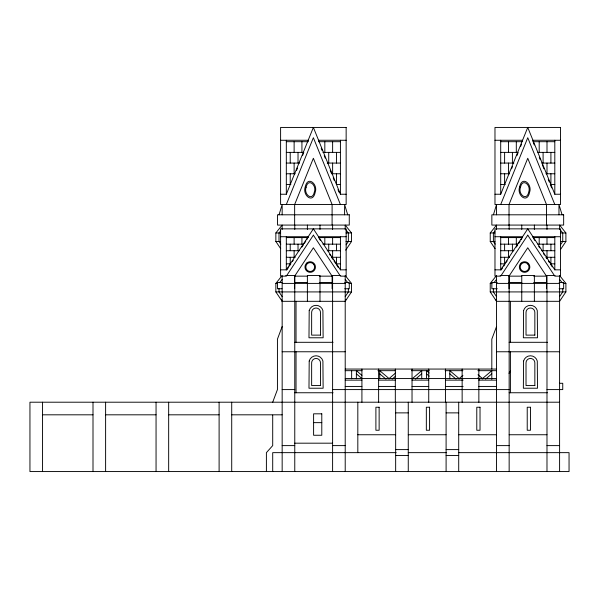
<?xml version="1.0" encoding="UTF-8"?>
<svg xmlns="http://www.w3.org/2000/svg" width="599" height="599" viewBox="0 0 599 599"><rect width="100%" height="100%" fill="white"/><g stroke="black" fill="none" stroke-linecap="round" stroke-linejoin="round"><path stroke-width="0.9" d="M279.037 214.801L282.159 204.521L282.159 214.801M493.419 214.801L496.541 204.521L496.541 214.801M282.159 471.563L282.159 275.518L275.854 283.402L275.854 291.923L282.159 301.319L345.211 301.319L345.788 299.612M282.159 326.537L277.434 339.154L277.434 389.59L272.702 402.206M496.541 326.537L491.809 339.154L491.809 369.044M280.602 194.241L286.322 194.241L313.374 127.437L340.427 194.241L346.147 194.241M296.527 170.468L297.523 168.005M302.517 155.673L303.521 153.202M286.322 204.521L313.374 137.718L340.427 204.521M494.976 194.241L500.704 194.241L527.756 127.437L554.809 194.241L560.529 194.241M511.568 168.828L512.572 166.357M516.9 155.673L517.895 153.202M520.561 146.628L521.557 144.157M500.704 204.521L527.756 137.718L554.809 204.521M280.602 269.842L286.322 269.842L313.374 228.855L340.427 269.842L346.147 269.842M286.824 269.954L288.344 267.656M289.354 266.128L290.867 263.837L286.322 263.837M292.312 261.651L293.27 260.191M301.926 247.073L303.371 244.886M304.329 243.434L305.775 241.247M306.74 239.787L308.178 236.725L280.602 236.725M294.648 288.755L294.648 276.146L313.374 247.776L332.101 276.146L332.101 288.755M494.976 269.842L500.704 269.842L527.756 228.855L554.809 269.842L560.529 269.842M501.206 269.954L502.718 267.656M503.729 266.128L504.74 264.601M506.207 262.377L507.166 260.917M516.308 247.073L517.753 244.886M518.712 243.434L520.157 241.247M521.115 239.787L522.56 236.725L494.976 236.725M509.023 288.755L509.023 276.146L527.756 247.776L546.483 276.146L546.483 288.755M508.993 373.274L510.535 370.968M346.117 244.834L348.363 241.479L348.363 232.959L345.735 229.672M345.698 250.157L351.516 241.479L351.516 232.959L345.211 225.074L345.211 229.454M345.211 296.617L348.363 291.923L348.363 288.508M345.211 301.319L351.516 291.923L351.516 283.402L345.211 275.518L345.211 471.563M560.492 244.834L562.746 241.479L562.746 232.959L560.117 229.672M560.559 249.431L565.898 241.479L565.898 232.959L559.593 225.074L559.593 229.454M559.593 296.617L562.746 291.923L562.746 288.508M559.593 471.563L559.593 275.518L565.898 283.402L565.898 291.923L559.593 301.319L496.541 301.319L490.237 291.923L490.237 283.402L496.541 275.518L496.541 471.563M280.706 248.705L275.854 241.479L275.854 232.959L282.159 225.074L282.159 229.454M280.587 230.989L279.007 232.959L279.007 241.479L280.811 244.16M279.531 282.743L282.159 279.456M495.081 248.705L490.237 241.479L490.237 232.959L496.541 225.074L496.541 229.454M494.961 230.989L493.389 232.959L493.389 241.479L495.186 244.16M493.913 282.743L496.541 279.456M388.706 378.853L395.61 373.012M392.158 379.085L395.61 376.165M412.067 378.853L421.726 370.676L421.726 378.785M415.519 379.085L421.726 373.828M458.789 378.853L462.93 375.348M482.15 378.853L491.809 370.676L491.809 379.317M485.602 379.085L491.809 373.828M280.602 140.263L308.178 140.263L308.178 141.693L286.322 141.693M346.147 140.263L318.571 140.263L318.571 141.693L340.427 141.693M494.976 140.263L522.56 140.263L522.56 141.693M560.529 140.263L532.945 140.263L532.945 141.693M500.704 141.693L521.669 141.693M533.844 141.693L554.809 141.693M286.322 152.378L303.85 152.378M322.898 152.378L340.427 152.378M500.704 152.378L518.232 152.378M537.917 152.378L554.809 152.378M286.322 163.07L299.522 163.07M327.226 163.07L340.427 163.07M500.704 163.07L513.905 163.07M541.608 163.07L554.809 163.07M286.322 173.762L295.195 173.762M331.554 173.762L340.427 173.762M500.704 173.762L509.577 173.762M545.936 173.762L554.809 173.762M286.322 184.447L290.867 184.447M340.427 184.447L336.526 184.447L336.526 173.762M500.704 184.447L505.242 184.447M550.264 184.447L554.809 184.447M275.854 232.959L280.587 232.959M346.005 232.959L351.516 232.959M490.237 232.959L494.961 232.959M560.379 232.959L565.898 232.959M346.147 236.725L318.571 236.725L318.571 237.601L340.427 237.601M560.529 236.725L532.945 236.725L532.945 237.601M286.322 237.601L308.178 237.601M500.704 237.601L522.56 237.601M533.844 237.601L554.809 237.601M275.854 241.479L280.587 241.479M346.005 241.479L351.516 241.479M490.237 241.479L494.961 241.479M560.379 241.479L565.898 241.479M286.322 244.16L303.214 244.16M322.898 244.16L340.427 244.16M500.704 244.16L517.588 244.16M537.917 244.16L554.809 244.16M286.322 250.719L299.522 250.719M327.226 250.719L340.427 250.719M500.704 250.719L513.905 250.719M541.608 250.719L554.809 250.719M286.322 257.278L295.195 257.278M340.427 257.278L331.554 257.278L332.999 259.464M500.704 257.278L509.577 257.278M554.809 257.278L545.936 257.278L546.894 258.731M335.882 263.837L340.427 263.837M500.704 263.837L505.242 263.837M550.264 263.837L554.809 263.837M285.76 275.518L294.768 275.518L294.768 471.563M340.711 275.518L332.602 275.518L332.602 471.563M500.143 275.518L509.15 275.518L509.15 471.563M555.086 275.518L546.984 275.518L546.984 471.563M294.648 276.146L307.437 276.146M319.312 276.146L332.101 276.146M509.023 276.146L521.819 276.146M533.694 276.146L546.483 276.146M281.994 282.451L277.479 282.451L277.479 288.755L281.994 288.755M294.648 282.451L307.437 282.451M319.312 282.451L332.101 282.451M344.754 282.451L349.269 282.451L349.269 288.755L344.754 288.755M497.282 282.451L491.854 282.451L491.854 288.755L497.282 288.755M509.023 282.451L521.819 282.451M533.694 282.451L546.483 282.451M559.129 282.451L563.652 282.451L563.652 288.755L559.129 288.755M275.854 283.402L277.659 283.402M282.159 283.402L331.704 283.402M332.602 283.402L345.211 283.402M348.813 283.402L351.516 283.402M490.237 283.402L492.034 283.402M496.541 283.402L559.593 283.402M563.195 283.402L565.898 283.402M275.854 291.923L351.516 291.923M490.237 291.923L565.898 291.923M294.768 342.306L333.044 342.306M509.15 342.306L547.419 342.306M282.159 351.763L345.211 351.763M496.541 351.763L559.593 351.763M345.211 369.059L496.541 369.059M345.211 370.676L362.028 370.676M377.909 370.676L395.654 370.676M411.535 370.676L429.281 370.676M445.087 370.676L462.915 370.676M477.86 370.676L496.541 370.676M345.211 378.561L496.541 378.561M345.211 380.133L361.916 380.133M378.62 380.133L395.325 380.133M412.03 380.133L428.734 380.133M445.439 380.133L463.132 380.133M478.856 380.133L496.541 380.133M559.444 383.285L562.746 383.285L562.746 389.59L546.984 389.59M345.211 386.437L361.916 386.437M378.62 386.437L395.325 386.437M412.03 386.437L428.734 386.437M445.439 386.437L463.132 386.437M478.856 386.437L496.541 386.437M282.159 389.59L294.768 389.59M332.602 389.59L509.15 389.59M294.768 392.749L333.044 392.749M509.15 392.749L547.419 392.749M559.593 402.206L29.95 402.206L29.95 471.563L569.05 471.563L569.05 452.649L458.707 452.649M395.654 412.876L408.263 412.876M446.098 412.876L458.707 412.876M42.559 414.815L93.002 414.815M105.611 414.815L156.054 414.815M168.663 414.815L219.107 414.815M231.716 414.815L282.159 414.815M313.599 422.647L321.79 422.647M357.82 434.747L395.654 434.747M408.263 434.747L446.098 434.747M458.707 434.747L496.541 434.747M509.15 434.747L546.984 434.747M294.768 443.185L332.602 443.185M282.159 445.611L294.768 445.611M332.602 445.611L345.211 445.611M496.541 445.611L509.15 445.611M546.984 445.611L559.593 445.611M395.654 449.602L408.263 449.602M446.098 449.602L458.707 449.602M396.171 452.649L272.702 452.649L272.702 471.563M408.263 452.649L446.629 452.649M395.654 455.554L408.263 455.554M446.098 455.554L458.707 455.554M478.009 374.764L482.839 378.853M478.009 377.917L479.387 379.085M459.478 378.853L449.819 370.676L449.819 378.785M449.819 373.828L456.026 379.085M429.213 373.012L426.458 370.676L426.458 378.785M426.458 373.828L429.213 376.165M389.395 378.853L379.736 370.676L379.736 378.785M379.736 373.828L385.943 379.085M361.893 375.348L356.375 370.676L356.375 378.785M356.375 373.828L361.893 378.501M559.593 279.456L562.221 282.743M345.211 279.456L347.839 282.743M496.541 296.617L493.389 291.923L493.389 288.508M282.159 296.617L279.007 291.923L279.007 288.508M533.432 238.335L534.87 240.513M538.718 246.346L539.684 247.806M543.533 253.632L544.491 255.092M548.34 260.917L549.298 262.377M550.766 264.601L552.285 266.892M319.05 238.335L320.495 240.513M329.63 254.358L330.596 255.818M333.957 260.917L335.403 263.103M336.391 264.601L338.405 267.656M533.282 142.51L534.278 144.98M539.272 157.312L540.276 159.783M542.275 164.718L543.937 168.828M548.265 179.513L549.261 181.984M550.608 185.308L551.664 187.899M321.236 148.267L322.232 150.738M324.231 155.673L325.227 158.136M330.221 170.468L331.225 172.939M333.216 177.873L334.22 180.336M337.978 189.628L339.027 192.219M495.965 299.612L496.541 301.319M281.59 299.612L282.159 301.319M562.087 214.801L558.964 204.521L558.964 214.801M347.712 214.801L344.59 204.521L344.59 214.801M554.809 140.263L554.809 194.241M554.809 236.725L554.809 269.842M550.908 152.378L550.908 163.07M550.908 173.762L550.908 184.447M550.908 244.16L550.908 250.719M550.908 257.278L550.908 263.837M546.999 141.693L546.999 152.378M546.999 163.07L546.999 173.762M546.984 225.074L546.984 229.454M546.999 237.601L546.999 244.16M546.999 250.719L546.999 257.278M546.483 225.074L546.483 204.521L527.756 158.271L509.023 204.521L509.023 225.074M543.098 152.378L543.098 163.07M543.098 244.16L543.098 250.719M539.197 141.693L539.197 152.378M539.197 237.601L539.197 244.16M534.368 225.074L534.368 229.454M534.368 301.319L534.368 275.518L521.759 275.518L521.759 301.319M521.759 225.074L521.759 229.454M516.308 141.693L516.308 152.378M516.308 237.601L516.308 244.16M512.407 152.378L512.407 163.07M512.407 244.16L512.407 250.719M510.408 301.319L510.408 342.306M510.408 351.763L510.408 392.749M509.15 225.074L509.15 229.454M508.506 141.693L508.506 152.378M508.506 163.07L508.506 173.762M508.506 237.601L508.506 244.16M508.506 250.719L508.506 257.278M504.605 152.378L504.605 163.07M504.605 173.762L504.605 184.447M504.605 244.16L504.605 250.719M504.605 257.278L504.605 263.837M500.704 140.263L500.704 194.241M500.704 236.725L500.704 269.857M478.856 369.059L478.856 402.206M462.143 369.059L462.143 402.206M458.707 402.206L458.707 471.563M446.098 402.206L446.098 471.563M445.439 369.059L445.439 402.206M428.734 369.059L428.734 402.206M412.03 369.059L412.03 402.206M408.263 402.206L408.263 471.563M395.654 402.206L395.654 471.563M395.325 369.059L395.325 402.206M378.62 369.059L378.62 402.206M361.916 369.059L361.916 402.206M357.82 402.206L357.82 452.649M351.643 370.676L351.643 378.785M340.427 140.263L340.427 194.241M340.427 236.725L340.427 269.842M336.526 152.378L336.526 163.07M336.526 244.16L336.526 250.719M336.526 257.278L336.526 263.837M332.625 141.693L332.625 152.378M332.625 163.07L332.625 173.762M332.602 225.074L332.602 229.454M332.625 237.601L332.625 244.16M332.625 250.719L332.625 257.278M332.101 225.074L332.101 204.521L313.374 158.271L294.648 204.521L294.648 225.074M328.724 152.378L328.724 163.07M328.724 244.16L328.724 250.719M324.823 141.693L324.823 152.378M324.823 237.601L324.823 244.16M319.993 225.074L319.993 229.454M319.993 301.319L319.993 275.518L307.384 275.518L307.384 301.319M307.384 225.074L307.384 229.454M301.926 141.693L301.926 152.378M301.926 237.601L301.926 244.16M298.025 152.378L298.025 163.07M298.025 244.16L298.025 250.719M296.033 301.319L296.033 342.306M296.033 351.763L296.033 392.749M294.768 225.074L294.768 229.454M294.124 141.693L294.124 152.378M294.124 163.07L294.124 173.762M294.124 237.601L294.124 244.16M294.124 250.719L294.124 257.278M290.223 152.378L290.223 163.07M290.223 173.762L290.223 184.447M290.223 244.16L290.223 250.719M290.223 257.278L290.223 263.837M286.322 140.263L286.322 194.241M286.322 236.725L286.322 269.857M272.702 415.137L272.702 445.611L266.398 452.649L266.398 471.563M231.716 402.206L231.716 471.563M219.107 402.206L219.107 471.563M168.663 402.206L168.663 471.563M156.054 402.206L156.054 471.563M105.611 402.206L105.611 471.563M93.002 402.206L93.002 471.563M42.559 402.206L42.559 471.563M305.235 187C302.218 195.027 312.835 204.289 315.194 192.331C318.219 184.297 307.601 175.043 305.235 187M306.059 187.442C303.536 194.143 312.401 201.87 314.378 191.89C316.901 185.188 308.036 177.461 306.059 187.442M519.618 187C516.593 195.027 527.217 204.289 529.576 192.331C532.601 184.297 521.976 175.043 519.618 187M520.441 187.442C517.918 194.143 526.783 201.87 528.752 191.89C531.276 185.188 522.41 177.461 520.441 187.442M309.204 310.589L308.979 337.784L323.131 337.784L322.913 310.589A7.098 7.098 0 0 0 309.204 310.589M309.204 361.032L308.979 388.227L323.131 388.227L322.913 361.032A7.098 7.098 0 0 0 309.204 361.032M523.578 310.589L523.361 337.784L537.513 337.784L537.288 310.589A7.098 7.098 0 0 0 523.578 310.589M523.578 361.032L523.361 388.227L537.513 388.227L537.288 361.032A7.098 7.098 0 0 0 523.578 361.032M313.374 235.167L286.322 276.146L280.602 276.146L280.602 228.855L346.147 228.855L346.147 276.146L340.427 276.146L313.374 235.167M527.756 235.167L500.704 276.146L494.976 276.146L494.976 228.855L560.529 228.855L560.529 276.146L554.809 276.146L527.756 235.167M306.718 263.103L305.827 264.152A5.324 5.324 0 0 0 306.329 270.576L307.369 271.467A5.196 5.196 0 0 0 313.719 270.965L314.61 269.917A5.324 5.324 0 0 0 314.108 263.493L313.067 262.602A5.196 5.196 0 0 0 306.718 263.103M521.093 263.103L520.209 264.152A5.324 5.324 0 0 0 520.703 270.576L521.744 271.467A5.196 5.196 0 0 0 528.101 270.965L528.984 269.917A5.324 5.324 0 0 0 528.49 263.493L527.449 262.602A5.196 5.196 0 0 0 521.093 263.103M346.147 127.437L280.602 127.437L280.602 204.521L346.147 204.521L346.147 127.437M560.529 127.437L494.976 127.437L494.976 204.521L560.529 204.521L560.529 127.437M349.269 214.801L277.479 214.801L277.479 225.074L349.269 225.074L349.269 214.801M563.652 214.801L491.854 214.801L491.854 225.074L563.652 225.074L563.652 214.801M320.472 335.126L311.645 335.126L311.645 312.423A4.41 4.41 0 0 1 316.055 308.013A4.41 4.41 0 0 1 320.472 312.423L320.472 335.126M534.847 335.126L526.019 335.126L526.019 312.423A4.41 4.41 0 0 1 530.437 308.013A4.41 4.41 0 0 1 534.847 312.423L534.847 335.126M320.472 385.569L311.645 385.569L311.645 362.867A4.41 4.41 0 0 1 316.055 358.457A4.41 4.41 0 0 1 320.472 362.867L320.472 385.569M534.847 385.569L526.019 385.569L526.019 362.867A4.41 4.41 0 0 1 530.437 358.457A4.41 4.41 0 0 1 534.847 362.867L534.847 385.569M379.137 407.238L375.895 407.238L375.895 430.254L379.137 430.254L379.137 407.238M429.58 407.238L426.338 407.238L426.338 430.254L429.58 430.254L429.58 407.238M480.024 407.238L476.782 407.238L476.782 430.254L480.024 430.254L480.024 407.238M530.467 407.238L527.225 407.238L527.225 430.254L530.467 430.254L530.467 407.238M321.79 413.819L313.599 413.819L313.599 435.256L321.79 435.256L321.79 413.819M527.846 264.084L526.978 263.335A4.343 4.343 0 0 0 521.677 263.755A4.44 4.44 0 0 0 521.355 269.984L522.216 270.733A4.343 4.343 0 0 0 527.517 270.314A4.44 4.44 0 0 0 527.839 264.084M313.464 264.084L312.596 263.335A4.343 4.343 0 0 0 307.294 263.755A4.44 4.44 0 0 0 306.973 269.984L307.841 270.733A4.343 4.343 0 0 0 313.142 270.314A4.44 4.44 0 0 0 313.464 264.084"/></g></svg>
